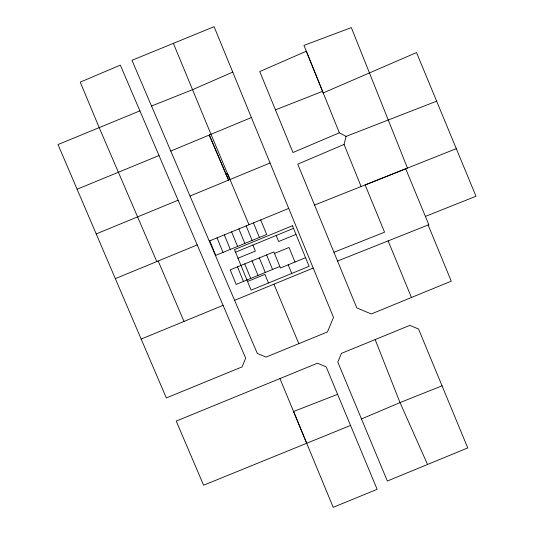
<?xml version="1.0" encoding="UTF-8"?>
<svg xmlns="http://www.w3.org/2000/svg" width="534" height="534" viewBox="0 0 534 534"><rect width="100%" height="100%" fill="white"/><g stroke="black" fill="none" stroke-linecap="round" stroke-linejoin="round"><path stroke-width="0.8" d="M361.124 186.533L344.07 144.434L346.059 136.404L436.665 101.173M232.751 72.103L192.32 89.785L151.516 106.019M248.984 224.727L211.01 134.334L209.281 135.062L225.922 173.977L227.404 173.35L230.014 179.517M339.35 132.792L292.972 152.524L259.751 71.569L306.316 51.211L339.35 132.792L346.059 136.404M344.07 144.434L297.758 164.165L356.779 307.884L371.284 313.959L451.263 281.171L428.141 224.981M361.498 418.95L400.013 402.589L442.045 385.822L467.751 447.926L387.33 481.027L337.808 362.099L341.426 353.381L409.825 325.38L418.543 328.997L442.045 385.822M170.773 151.042L257.328 353.475L266.072 357.092L327.422 331.954L333.496 317.423L214.094 26.7L131.978 60.302L170.773 151.042L251.407 117.533M190.024 196.038L270.07 162.97M139.901 110.865L58.006 144.56L166.334 397.937L242.062 366.911L245.653 358.167L120.337 65.115L80.254 82.136L99.191 127.633L156.802 261.573M77.103 189.236L159.005 155.541M96.2 233.919L178.102 200.217M115.331 278.628L197.233 244.926M209.248 241.061L288.727 208.4M235.521 252.195L293.52 228.358M238.004 258.222L255.359 251.093L252.882 245.059M296.003 234.393L278.641 241.522L276.165 235.494M274.476 253.443L289.027 247.462L295.008 262.014M279.836 266.479L236.182 284.415L230.201 269.864L273.855 251.928L280.457 267.995L305.568 257.675M247.569 281.505L264.924 274.376L268.482 283.013M234.606 300.335L313.238 268.055M141.163 339.063L223.058 305.368M350.551 425.431L203.614 485.212L176.213 421.092L317.423 363.227L326.167 366.851L377.137 489.338L333.183 507.3L279.95 378.586M314.559 205.063L456.296 148.652M333.937 252.288L384.56 232.183L365.149 184.958L405.706 168.791L428.829 224.701L337.521 261.039M425.404 216.39L475.994 196.258L416.527 52.566L323.21 92.929L303.953 45.39L351.339 27.614L407.469 168.097M275.477 109.857L322.583 91.327M337.622 394.319L293.573 411.494L306.69 443.273M427.54 464.48L400.013 402.589L375.155 339.571M225.922 173.977L228.565 180.112L209.281 135.062M158.184 261.006L184.016 321.448M211.01 134.334L173.383 43.374M273.935 284.195L298.826 343.662M388.151 240.901L411.434 297.505M288.206 264.804L291.758 273.448M260.699 219.915L266.68 234.466L215.749 255.392L209.775 240.841M253.423 222.905L259.404 237.456M266.579 254.918L272.56 269.47M246.147 225.895L252.128 240.447M259.304 257.909L265.285 272.46M238.872 228.886L244.852 243.437M252.028 260.899L258.009 275.451M231.596 231.876L237.577 246.428M244.752 263.889L250.733 278.434M224.327 234.867L230.301 249.418M237.476 266.873L243.457 281.425M217.051 237.857L223.025 252.402M292.452 225.748L234.446 249.578L251.12 290.149L309.119 266.319L292.452 225.748"/></g></svg>
